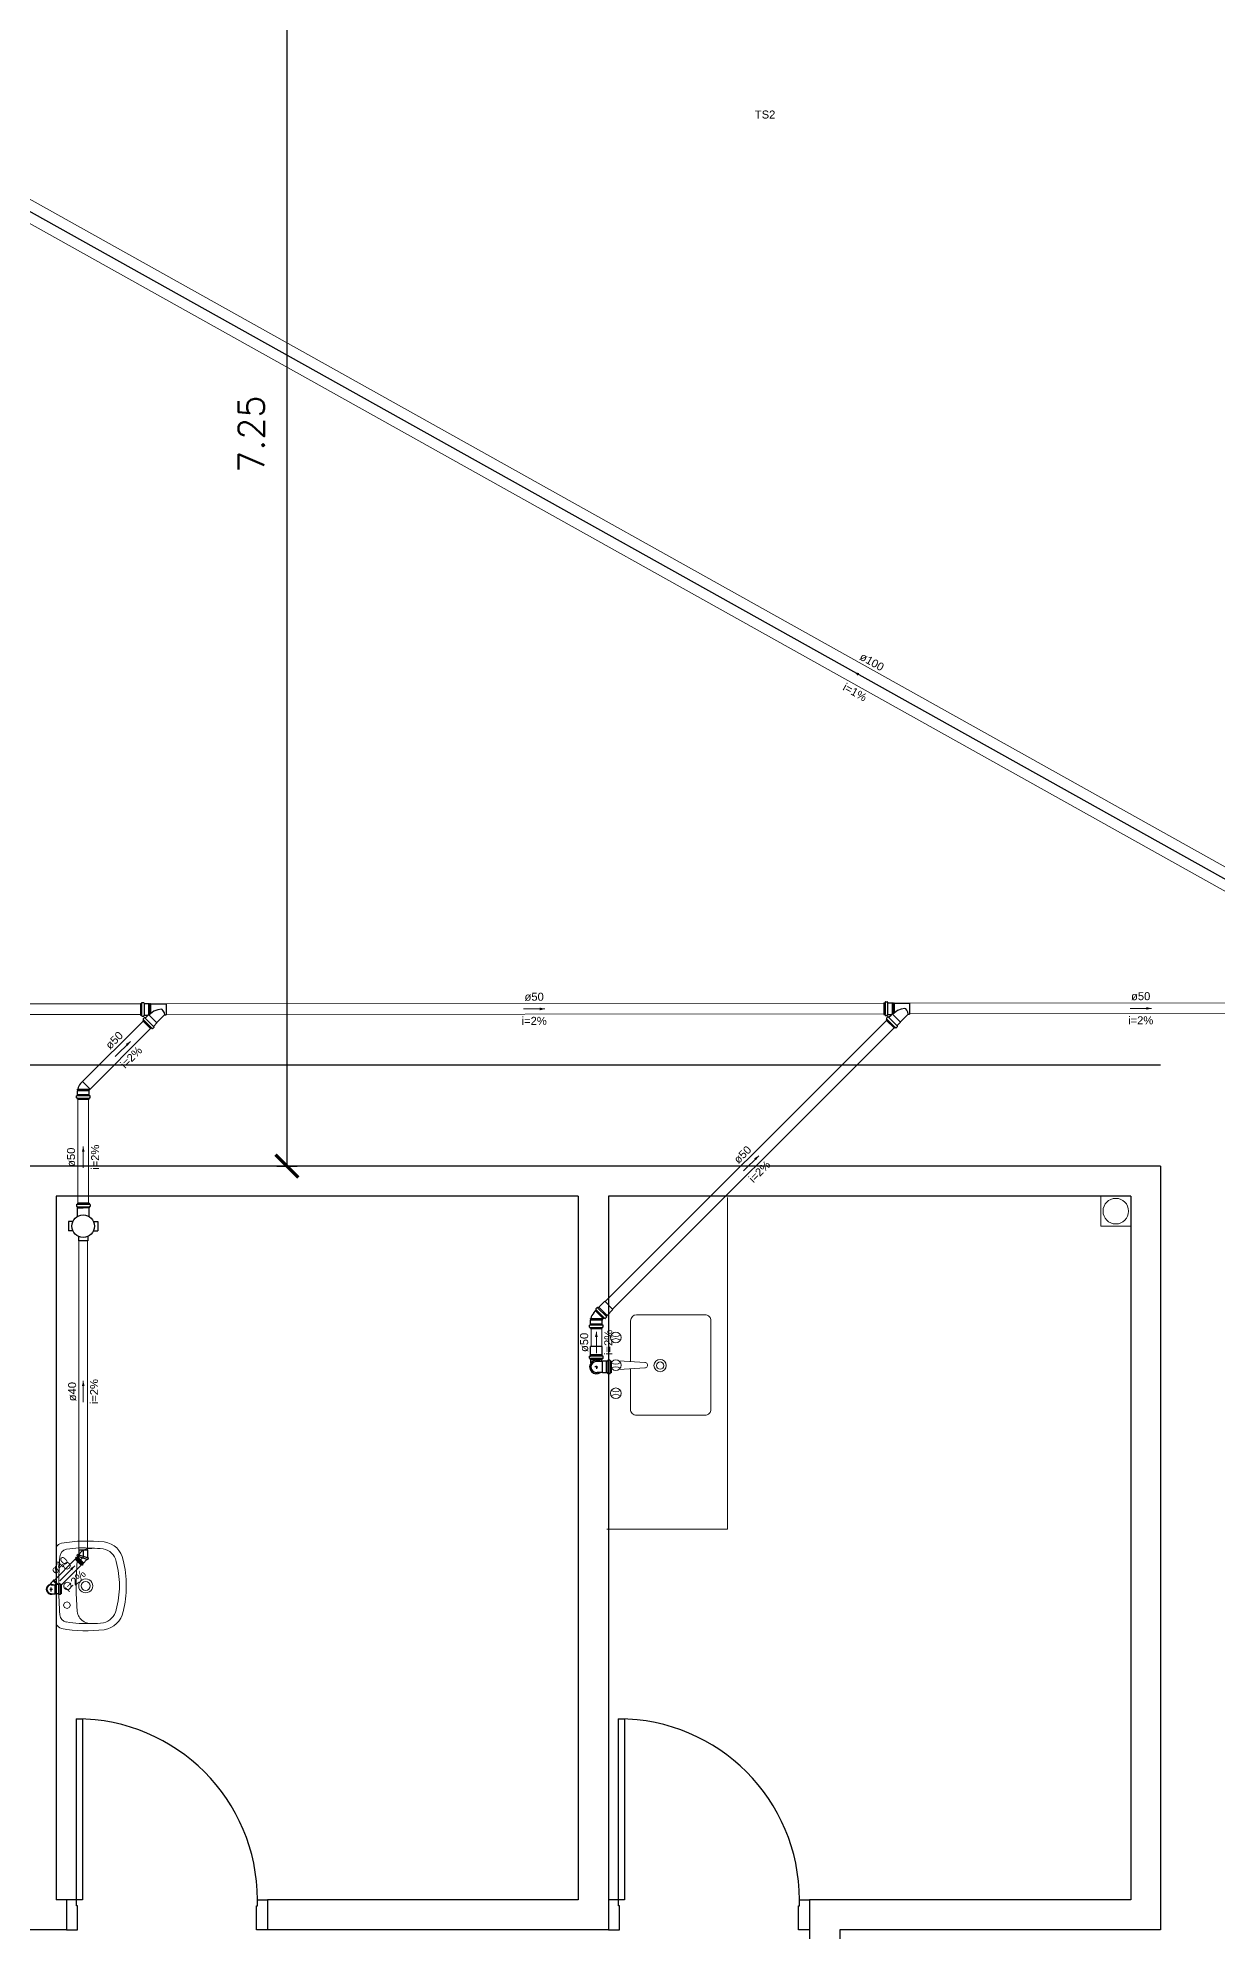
# Model space of a CAD drawing. Header units: millimetres. Extents: x 270 to 744, y -31 to 127.
# Drawn here: x 701.14 to 706.98, y 110.29 to 119.66 of the extents above; entities that cross this region are included whole.
import ezdxf

# ---------------------------------------------------------------- set-up
doc = ezdxf.new("R2010")
doc.units = ezdxf.units.MM
doc.header["$LTSCALE"] = 0.01
doc.header["$MEASUREMENT"] = 0
for name, color, linetype, lineweight in [('at_Entity', 7, 'Continuous', 9), ('Textos', 7, 'Continuous', 5), ('TQ-Condutos', 3, 'Continuous', 5), ('TQ-Sentido conduto', 9, 'Continuous', 5), ('TQ-Textos conduto', 7, 'Continuous', 5)]:
    doc.layers.add(name, color=color, linetype=linetype, lineweight=lineweight)
for name, color, linetype in [('PAREDES', 8, 'Continuous'), ('PORTAS', 8, 'Continuous'), ('Simbolos', 5, 'Continuous'), ('Simbolos_int', 2, 'Continuous')]:
    doc.layers.add(name, color=color, linetype=linetype)
doc.styles.add('Arial', font='arial.ttf')
doc.styles.add('ROMANS', font='simplex.shx')
doc.dimstyles.new('Esc 1-75', dxfattribs={"dimtxt": 0.1275, "dimasz": 0.1125, "dimexe": 0.05, "dimexo": 0.05, "dimgap": 0.1125, "dimtad": 1, "dimzin": 4, "dimdsep": 46, "dimtxsty": 'ROMANS', "dimblk": 'ARCHTICK', "dimcen": 0, "dimclrd": 1, "dimclre": 1, "dimadec": 0, "dimazin": 1, "dimtfac": 1, "dimtix": 1, "dimtmove": 1, "dimatfit": 3, "dimldrblk": 'ARCHTICK', "dimfxl": 0, "dimarcsym": 0})

# ---------------------------------------------------------------- blocks, each defined once
blk = doc.blocks.new('_ARCHTICK')
at = {"color": 0, "linetype": 'ByBlock', "const_width": 0.15}
blk.add_lwpolyline([(-0.5, -0.5), (0.5, 0.5)], dxfattribs=at)
blk = doc.blocks.new('*D34')
at = {"color": 1, "lineweight": -2, "transparency": 16777216}
for p, q in [((702.3279, 121.319), (702.4279, 121.319)), ((702.3779, 121.319), (702.3779, 114.0736)), ((702.3279, 114.0736), (702.4279, 114.0736))]:
    blk.add_line(p, q, dxfattribs=at)
at = {"layer": 'Defpoints', "color": 0, "transparency": 16777216}
for p in [(701.1822, 121.319), (701.1822, 114.0736), (702.3779, 114.0736)]:
    blk.add_point(p, dxfattribs=at)
at = {"color": 1, "lineweight": -2, "transparency": 16777216, "xscale": 0.1125, "yscale": 0.1125, "zscale": 0.1125}
for p, rotation in [((702.3779, 121.319), 90), ((702.3779, 114.0736), 270)]:
    blk.add_blockref('_ARCHTICK', p, dxfattribs=dict(at, rotation=rotation))
at = {"color": 0, "transparency": 16777216, "insert": (702.2016, 117.6963), "char_height": 0.1275, "attachment_point": 5, "rotation": 90, "style": 'ROMANS'}
blk.add_mtext('7.25', dxfattribs=at)

msp = doc.modelspace()

# ---------------------------------------------------------------- hatches: boundary and pattern name
at = {"layer": 'TQ-Sentido conduto', "linetype": 'Continuous'}
for points in [[(705.1862, 116.5193), (705.2052, 116.501), (705.2118, 116.5129)], [(703.6549, 114.8512), (703.6294, 114.8581), (703.6294, 114.8444)], [(706.6586, 114.8538), (706.6331, 114.8607), (706.6331, 114.847)], [(701.6024, 114.6909), (701.5795, 114.6777), (701.5892, 114.6681)], [(701.369, 114.1699), (701.3622, 114.1444), (701.3759, 114.1444)], [(704.714, 114.1249), (704.6911, 114.1117), (704.7008, 114.102)], [(703.9102, 113.2535), (703.9033, 113.2279), (703.917, 113.228)], [(701.369, 113.0098), (701.3622, 112.9843), (701.3759, 112.9843)], [(701.327, 112.0954), (701.3041, 112.0822), (701.3138, 112.0726)]]:
    msp.add_hatch(color=256, dxfattribs=at).paths.add_polyline_path(points)

# ---------------------------------------------------------------- linework, layer by layer
msp.add_line((707.9566, 114.9727), (700.6322, 119.0618))
at = {"layer": 'at_Entity'}
for p, q in [((704.5593, 112.2766), (704.5593, 113.9183)), ((703.9613, 112.2766), (704.5593, 112.2766)), ((706.7046, 112.0335), (706.7046, 112.3324)), ((701.2349, 111.9966), (701.2349, 112.1882)), ((701.2349, 111.9334), (701.2349, 112.1208)), ((701.277, 112.1061), (701.2707, 112.0956)), ((701.2707, 112.0956), (701.277, 112.0829)), ((701.2896, 112.1124), (701.277, 112.1061)), ((701.277, 112.0829), (701.2896, 112.0787)), ((701.3001, 112.1061), (701.2896, 112.1124)), ((701.2896, 112.0787), (701.3001, 112.0829)), ((701.3065, 112.0956), (701.3001, 112.1061)), ((701.3001, 112.0829), (701.3065, 112.0956)), ((701.2349, 111.8071), (701.2349, 111.9966)), ((701.277, 111.9124), (701.2707, 111.8998)), ((701.2707, 111.8998), (701.277, 111.8892)), ((701.2896, 111.9166), (701.277, 111.9124)), ((701.3001, 111.9124), (701.2896, 111.9166)), ((701.3065, 111.8998), (701.3001, 111.9124)), ((701.3001, 111.8892), (701.3065, 111.8998)), ((701.277, 111.8892), (701.2896, 111.8829)), ((701.2896, 111.8829), (701.3001, 111.8892))]:
    msp.add_line(p, q, dxfattribs=at)
at = {"layer": 'at_Entity', "color": 7}
for p, q in [((704.0794, 113.1059), (704.0794, 113.3081)), ((704.4481, 113.3376), (704.1089, 113.3376)), ((704.4776, 112.87), (704.4776, 113.3081)), ((704.0211, 113.1101), (704.1511, 113.1017)), ((704.0211, 113.0659), (704.1511, 113.0743)), ((704.0794, 112.87), (704.0794, 113.0701)), ((704.4481, 112.8405), (704.1089, 112.8405))]:
    msp.add_line(p, q, dxfattribs=at)
at = {"layer": 'at_Entity'}
msp.add_lwpolyline([(706.4077, 113.9241), (706.5572, 113.9241), (706.5572, 113.7766), (706.4077, 113.7766)], close=True, dxfattribs=at)
msp.add_circle((706.4825, 113.8504), 0.0633, dxfattribs=at)
at = {"layer": 'at_Entity', "color": 7}
for centre, radius, start, end in [((704.11, 113.3071), 0.0305, 90.00551, 180), ((704.4488, 113.3089), 0.0288, 358.51591, 91.48409), ((704.0068, 113.2249), 0.0263, 90, 180), ((704.0068, 113.2249), 0.0263, 180, 270), ((704.0068, 113.2649), 0.0348, 228.69146, 311.30854), ((704.0068, 113.1849), 0.0348, 48.8837, 131.1163), ((704.0068, 113.2249), 0.0263, 0, 90), ((704.0068, 113.2249), 0.0263, 270, 0), ((704.0068, 113.088), 0.0263, 90, 180), ((704.0068, 113.088), 0.0263, 0, 90), ((704.2258, 113.0859), 0.0305, 90, 180), ((704.2258, 113.0859), 0.0305, 0, 90), ((704.0068, 113.088), 0.0263, 180, 270), ((704.0068, 113.128), 0.0348, 229.53178, 310.46822), ((704.0068, 113.0458), 0.0348, 51.42735, 128.57265), ((704.0068, 113.088), 0.0263, 270, 0), ((704.15, 113.088), 0.0137, 30.72149, 90.73606), ((704.15, 113.088), 0.0137, 270.69216, 330.70662), ((704.15, 113.088), 0.0137, 330.70689, 30.72114), ((704.2258, 113.0859), 0.0305, 180, 270), ((704.2258, 113.0859), 0.0179, 90, 180), ((704.2258, 113.0859), 0.0179, 180, 270), ((704.2258, 113.0859), 0.0179, 0, 90), ((704.2258, 113.0859), 0.0179, 270, 0), ((704.2258, 113.0859), 0.0305, 270, 0), ((704.0068, 112.9489), 0.0263, 90, 180), ((704.0068, 112.9489), 0.0263, 180, 270), ((704.0068, 112.9911), 0.0348, 228.79028, 311.20972), ((704.0068, 112.9089), 0.0348, 48.99356, 131.00644), ((704.0068, 112.9489), 0.0263, 0, 90), ((704.0068, 112.9489), 0.0263, 270, 0), ((704.1082, 112.8692), 0.0288, 178.51591, 271.48409), ((704.4488, 112.8692), 0.0288, 268.51591, 1.48409)]:
    msp.add_arc(centre, radius, start, end, dxfattribs=at)
at = {"layer": 'at_Entity'}
for centre, radius, start, end in [((701.2687, 112.1693), 0.0384, 101.43075, 152.13273), ((701.2931, 112.1373), 0.04, 99.60716, 176.88602), ((701.3876, 111.4684), 0.7493, 83.42347, 99.72086), ((701.3659, 111.7356), 0.4482, 84.20282, 100.21798), ((701.4072, 112.1038), 0.0777, 87.16056, 125.34754), ((701.4221, 111.8644), 0.3173, 81.83036, 92.00538), ((701.4558, 112.1013), 0.078, 11.61632, 81.58062), ((701.4586, 112.1036), 0.1102, 10.40754, 82.28038), ((703.1171, 111.9955), 1.8695, 175.58562, 180), ((702.6796, 111.9956), 1.3457, 174.90493, 179.97924), ((701.4019, 112.1186), 0.0628, 129.2453, 183.22682), ((700.979, 111.9834), 0.5696, 1.30336, 13.5421), ((701.11, 112.0065), 0.4717, 358.65852, 14.36321), ((702.9546, 111.9893), 1.7069, 179.78974, 184.6247), ((701.2907, 111.9955), 0.0179, 119.96016, 180), ((701.2907, 111.9955), 0.0179, 179.96335, 239.98092), ((701.2907, 111.9955), 0.0179, 60.01278, 119.98722), ((701.2907, 111.9956), 0.0179, 359.96335, 59.98092), ((701.2907, 111.9955), 0.0179, 299.96016, 0), ((702.8012, 111.9987), 1.4673, 180.06088, 184.81044), ((701.3812, 111.9955), 0.0347, 120.00707, 180), ((701.3812, 111.9956), 0.0347, 180.00072, 240.00324), ((701.3812, 111.9955), 0.0221, 90, 179.99032), ((701.3812, 111.9955), 0.0221, 180, 270), ((701.3812, 111.9955), 0.0347, 60.00315, 119.99685), ((701.3812, 111.9955), 0.0221, 0, 90), ((701.3812, 111.9955), 0.0221, 270, 0), ((701.3812, 111.9955), 0.0347, 0.00072, 60.00324), ((701.3812, 111.9955), 0.0347, 300.00707, 0), ((700.9749, 112.0103), 0.5737, 346.4962, 358.64756), ((701.1106, 111.9847), 0.4711, 345.57806, 1.30195), ((701.2907, 111.9956), 0.0179, 240.01278, 299.98722), ((701.3812, 111.9956), 0.0347, 240.00315, 299.99685), ((701.2793, 111.8328), 0.0519, 211.06995, 249.45833), ((701.2913, 111.8546), 0.0383, 184.38732, 261.24419), ((701.3836, 112.4194), 0.6105, 260.75846, 272.67694), ((701.4054, 111.8763), 0.0664, 180.55134, 229.65619), ((701.4079, 111.8806), 0.0712, 230.40031, 273.39754), ((701.4219, 112.1187), 0.3094, 268.17354, 278.67792), ((701.4501, 111.895), 0.0842, 282.71913, 347.05393), ((701.453, 111.8935), 0.1169, 280.05575, 347.48602), ((701.3873, 112.5235), 0.7501, 260.30708, 276.58662)]:
    msp.add_arc(centre, radius, start, end, dxfattribs=at)
at = {"layer": 'PAREDES'}
for p, q in [((706.7046, 114.5736), (694.0271, 114.5736)), ((706.7046, 114.0736), (690.6912, 114.0736)), ((706.7046, 114.0736), (706.7046, 110.2923)), ((703.8203, 113.9241), (701.2349, 113.9241)), ((701.2349, 113.9241), (701.2349, 110.4418)), ((703.8203, 113.9241), (703.8203, 110.4418)), ((706.5572, 113.9241), (703.9697, 113.9241)), ((703.9697, 113.9241), (703.9697, 110.2923)), ((706.5572, 113.9241), (706.5572, 110.4418)), ((701.2854, 110.4418), (701.2349, 110.4418)), ((703.8203, 110.4418), (702.2818, 110.4418)), ((706.5572, 110.4418), (704.9656, 110.4418)), ((704.9656, 110.4418), (704.9656, 108.3028)), ((701.2854, 110.2923), (699.5443, 110.2923)), ((703.9697, 110.2923), (702.2818, 110.2923)), ((706.7046, 110.2923), (705.1151, 110.2923)), ((705.1151, 110.2923), (705.1151, 108.3028))]:
    msp.add_line(p, q, dxfattribs=at)
at = {"layer": 'PORTAS'}
for points in [[(701.3655, 110.4419), (701.336, 110.4419), (701.336, 111.3372), (701.3655, 111.3372), (701.3655, 110.4419)], [(704.0498, 110.4419), (704.0203, 110.4419), (704.0203, 111.3372), (704.0498, 111.3372), (704.0498, 110.4419)], [(701.2854, 110.4419), (701.2854, 110.2923), (701.3402, 110.2923), (701.3402, 110.4124), (701.336, 110.4124), (701.336, 110.4419), (701.2854, 110.4419)], [(702.2818, 110.4419), (702.2818, 110.2923), (702.227, 110.2923), (702.227, 110.4124), (702.2312, 110.4124), (702.2312, 110.4419), (702.2818, 110.4419)], [(703.9697, 110.4419), (703.9697, 110.2923), (704.0245, 110.2923), (704.0245, 110.4124), (704.0203, 110.4124), (704.0203, 110.4419), (703.9697, 110.4419)], [(704.9662, 110.4419), (704.9662, 110.2923), (704.9114, 110.2923), (704.9114, 110.4124), (704.9156, 110.4124), (704.9156, 110.4419), (704.9662, 110.4419)]]:
    msp.add_lwpolyline(points, dxfattribs=at)
for centre in [(701.336, 110.4419), (704.0203, 110.4419)]:
    msp.add_arc(centre, 0.8953, 0, 90, dxfattribs=at)
at = {"layer": 'Simbolos'}
for p, q in [((701.652, 114.8785), (701.652, 114.8207)), ((701.652, 114.8785), (701.6566, 114.8785)), ((701.652, 114.8207), (701.6566, 114.8207)), ((701.6585, 114.8824), (701.6576, 114.8793)), ((701.6585, 114.8168), (701.6576, 114.8199)), ((701.6595, 114.8832), (701.6688, 114.8832)), ((701.6595, 114.816), (701.6688, 114.816)), ((701.6635, 114.7931), (701.6667, 114.7964)), ((701.6653, 114.8005), (701.6669, 114.7976)), ((701.6654, 114.8017), (701.672, 114.8083)), ((701.6698, 114.8822), (701.6701, 114.8795)), ((701.6698, 114.817), (701.6701, 114.8198)), ((701.6711, 114.8785), (701.6761, 114.8785)), ((701.6711, 114.8207), (701.6761, 114.8207)), ((701.6734, 114.8083), (701.6755, 114.8065)), ((701.6761, 114.8785), (701.6763, 114.8783)), ((701.6761, 114.8207), (701.6763, 114.8209)), ((701.6763, 114.8783), (701.694, 114.8783)), ((701.6763, 114.8209), (701.6887, 114.8209)), ((701.677, 114.8066), (701.6895, 114.8191)), ((701.694, 114.8783), (701.6959, 114.8764)), ((701.6959, 114.8764), (701.6986, 114.8764)), ((701.6986, 114.8764), (701.6988, 114.878)), ((701.6988, 114.878), (701.7019, 114.878)), ((701.702, 114.8764), (701.7019, 114.878)), ((701.702, 114.8764), (701.7793, 114.8764)), ((701.7338, 114.7848), (701.7714, 114.8224)), ((701.7725, 114.8228), (701.7793, 114.8228)), ((701.7793, 114.8764), (701.7793, 114.8228)), ((705.3342, 114.8818), (705.3342, 114.824)), ((705.3342, 114.8818), (705.3388, 114.8818)), ((705.3342, 114.824), (705.3388, 114.824)), ((705.3407, 114.8857), (705.3398, 114.8825)), ((705.3406, 114.8201), (705.3398, 114.8232)), ((705.3416, 114.8193), (705.3509, 114.8193)), ((705.3417, 114.8865), (705.3509, 114.8865)), ((705.3456, 114.7964), (705.3488, 114.7996)), ((705.3456, 114.7964), (705.3864, 114.7555)), ((705.3474, 114.8037), (705.349, 114.8009)), ((705.3475, 114.805), (705.3541, 114.8115)), ((705.3519, 114.8203), (705.3522, 114.823)), ((705.352, 114.8855), (705.3522, 114.8827)), ((705.3532, 114.824), (705.3582, 114.824)), ((705.3533, 114.8818), (705.3582, 114.8817)), ((705.3555, 114.8116), (705.3576, 114.8098)), ((705.3582, 114.8817), (705.3584, 114.8815)), ((705.3582, 114.824), (705.3584, 114.8242)), ((705.3584, 114.8815), (705.3762, 114.8815)), ((705.3584, 114.8242), (705.3709, 114.8242)), ((705.3591, 114.8099), (705.3716, 114.8224)), ((705.3762, 114.8815), (705.3781, 114.8796)), ((705.3781, 114.8796), (705.3808, 114.8796)), ((705.3808, 114.8796), (705.381, 114.8812)), ((705.381, 114.8812), (705.3841, 114.8812)), ((705.3842, 114.8796), (705.3841, 114.8812)), ((705.3842, 114.8796), (705.4615, 114.8795)), ((705.4159, 114.788), (705.4536, 114.8255)), ((705.4547, 114.826), (705.4614, 114.826)), ((705.4615, 114.8795), (705.4614, 114.826)), ((701.6635, 114.7931), (701.7043, 114.7523)), ((701.7043, 114.7523), (701.7076, 114.7555)), ((701.7116, 114.7541), (701.7088, 114.7557)), ((701.7129, 114.7542), (701.7195, 114.7608)), ((701.7195, 114.7622), (701.7177, 114.7643)), ((701.7178, 114.7658), (701.7338, 114.7818)), ((701.7338, 114.7818), (701.7338, 114.7848)), ((705.3864, 114.7555), (705.3896, 114.7588)), ((705.3937, 114.7573), (705.3909, 114.7589)), ((705.395, 114.7575), (705.4015, 114.764)), ((705.4016, 114.7654), (705.3998, 114.7676)), ((705.3999, 114.769), (705.4159, 114.785)), ((705.4159, 114.785), (705.4159, 114.788)), ((701.3364, 114.4219), (701.3392, 114.4222)), ((701.3401, 114.4282), (701.3404, 114.4284)), ((701.3401, 114.4232), (701.3401, 114.4282)), ((701.3404, 114.4461), (701.3423, 114.448)), ((701.3404, 114.4284), (701.3404, 114.4461)), ((701.3423, 114.4542), (701.3407, 114.454)), ((701.3407, 114.4509), (701.3407, 114.454)), ((701.3423, 114.4508), (701.3407, 114.4509)), ((701.3423, 114.448), (701.3423, 114.4508)), ((701.3562, 114.4826), (701.3655, 114.4919)), ((701.3973, 114.448), (701.4033, 114.454)), ((701.3977, 114.4461), (701.3973, 114.4465)), ((701.3977, 114.4284), (701.3977, 114.4461)), ((701.3979, 114.4282), (701.3977, 114.4284)), ((701.3979, 114.4232), (701.3979, 114.4282)), ((701.4016, 114.4219), (701.3989, 114.4222)), ((701.3354, 114.4116), (701.3354, 114.4209)), ((701.3362, 114.4106), (701.3394, 114.4098)), ((701.3401, 114.4042), (701.3401, 114.4087)), ((701.3401, 114.4042), (701.3979, 114.4042)), ((701.3979, 114.4042), (701.3979, 114.4087)), ((701.4018, 114.4106), (701.3987, 114.4098)), ((701.4026, 114.4116), (701.4026, 114.4209)), ((701.3354, 113.8829), (701.3354, 113.8737)), ((701.3362, 113.8839), (701.3394, 113.8848)), ((701.3364, 113.8726), (701.3392, 113.8724)), ((701.3979, 113.8904), (701.3401, 113.8904)), ((701.3401, 113.8904), (701.3401, 113.8858)), ((701.3401, 113.8713), (701.3401, 113.8665)), ((701.3401, 113.8665), (701.3404, 113.8663)), ((701.3404, 113.8244), (701.3404, 113.8663)), ((701.3979, 113.8665), (701.3977, 113.8663)), ((701.3977, 113.8244), (701.3977, 113.8663)), ((701.3979, 113.8904), (701.3979, 113.8858)), ((701.3979, 113.8713), (701.3979, 113.8665)), ((701.4018, 113.8839), (701.3987, 113.8848)), ((701.4016, 113.8726), (701.3989, 113.8724)), ((701.4026, 113.8829), (701.4026, 113.8737)), ((701.2964, 113.7996), (701.2964, 113.7535)), ((701.3172, 113.7996), (701.2964, 113.7996)), ((701.4208, 113.7996), (701.4417, 113.7996)), ((701.4417, 113.7996), (701.4417, 113.7535)), ((701.3172, 113.7535), (701.2964, 113.7535)), ((701.346, 113.7247), (701.346, 113.7039)), ((701.392, 113.7039), (701.346, 113.7039)), ((701.392, 113.7247), (701.392, 113.7039)), ((701.4208, 113.7535), (701.4417, 113.7535)), ((703.9224, 113.3751), (703.9516, 113.4042)), ((703.8814, 113.3108), (703.8833, 113.3128)), ((703.8814, 113.2931), (703.8814, 113.3108)), ((703.8833, 113.3189), (703.8817, 113.3187)), ((703.8817, 113.3156), (703.8817, 113.3187)), ((703.8833, 113.3155), (703.8817, 113.3156)), ((703.8833, 113.3128), (703.8833, 113.3155)), ((703.8972, 113.3473), (703.9065, 113.3566)), ((703.9051, 113.3581), (703.9083, 113.3614)), ((703.9459, 113.3173), (703.9051, 113.3581)), ((703.9069, 113.3655), (703.9085, 113.3627)), ((703.9071, 113.3667), (703.9136, 113.3733)), ((703.915, 113.3733), (703.9172, 113.3716)), ((703.9186, 113.3716), (703.9221, 113.3751)), ((703.9221, 113.3751), (703.9224, 113.3751)), ((703.9384, 113.3128), (703.9444, 113.3188)), ((703.9388, 113.3109), (703.9384, 113.3113)), ((703.9388, 113.2932), (703.9388, 113.3109)), ((703.9459, 113.3173), (703.9491, 113.3205)), ((703.9532, 113.319), (703.9504, 113.3207)), ((703.9545, 113.3192), (703.961, 113.3258)), ((703.9611, 113.3272), (703.9593, 113.3293)), ((703.9594, 113.3307), (703.9629, 113.3342)), ((703.9629, 113.3345), (703.9921, 113.3637)), ((703.9629, 113.3342), (703.9629, 113.3345)), ((703.8766, 113.2763), (703.8765, 113.2856)), ((703.8773, 113.2753), (703.8805, 113.2745)), ((703.8775, 113.2867), (703.8803, 113.2869)), ((703.8812, 113.2929), (703.8814, 113.2931)), ((703.8812, 113.288), (703.8812, 113.2929)), ((703.8813, 113.2689), (703.8813, 113.2735)), ((703.8813, 113.2689), (703.939, 113.2689)), ((703.939, 113.2929), (703.9388, 113.2932)), ((703.939, 113.288), (703.939, 113.2929)), ((703.939, 113.2689), (703.939, 113.2735)), ((703.9429, 113.2754), (703.9398, 113.2745)), ((703.9427, 113.2867), (703.94, 113.2869)), ((703.9437, 113.2764), (703.9437, 113.2857)), ((703.8767, 113.1226), (703.8767, 113.1319)), ((703.8775, 113.1216), (703.8806, 113.1208)), ((703.8776, 113.1329), (703.8804, 113.1332)), ((703.8814, 113.1392), (703.8816, 113.1394)), ((703.8814, 113.1342), (703.8814, 113.1392)), ((703.8814, 113.1152), (703.8814, 113.1198)), ((703.9392, 113.1152), (703.8814, 113.1152)), ((703.8816, 113.1394), (703.8815, 113.1806)), ((703.8835, 113.0992), (703.8835, 113.1152)), ((703.937, 113.1058), (703.937, 113.1152)), ((703.9389, 113.1395), (703.9389, 113.1807)), ((703.9391, 113.1392), (703.9389, 113.1395)), ((703.9391, 113.1343), (703.9391, 113.1392)), ((703.9392, 113.1152), (703.9391, 113.1198)), ((703.9431, 113.1217), (703.9399, 113.1208)), ((703.9429, 113.133), (703.9401, 113.1332)), ((703.9438, 113.1227), (703.9438, 113.1319)), ((703.9664, 113.1116), (703.9662, 113.1089)), ((703.9767, 113.1126), (703.9675, 113.1126)), ((703.9777, 113.1118), (703.9786, 113.1087)), ((703.9403, 113.1058), (703.9136, 113.1057)), ((703.9404, 113.0522), (703.9137, 113.0522)), ((703.9422, 113.1077), (703.9403, 113.1058)), ((703.9423, 113.0503), (703.9404, 113.0522)), ((703.96, 113.1077), (703.9422, 113.1077)), ((703.96, 113.0503), (703.9423, 113.0503)), ((703.9602, 113.1079), (703.96, 113.1077)), ((703.9602, 113.0501), (703.96, 113.0503)), ((703.9651, 113.1079), (703.9602, 113.1079)), ((703.9652, 113.0501), (703.9602, 113.0501)), ((703.9665, 113.0464), (703.9662, 113.0492)), ((703.9768, 113.0454), (703.9675, 113.0454)), ((703.9778, 113.0462), (703.9786, 113.0494)), ((703.9842, 113.1079), (703.9796, 113.1079)), ((703.9842, 113.0502), (703.9797, 113.0501)), ((703.9842, 113.1079), (703.9842, 113.0502)), ((701.3479, 112.1738), (701.3901, 112.1738)), ((701.3479, 112.1738), (701.3479, 112.1488)), ((701.3901, 112.1738), (701.3901, 112.1349)), ((701.3323, 112.1309), (701.3293, 112.1279)), ((701.3594, 112.0977), (701.3293, 112.1279)), ((701.3344, 112.1378), (701.3299, 112.1333)), ((701.3299, 112.1333), (701.3648, 112.0984)), ((701.3693, 112.1028), (701.3344, 112.1378)), ((701.3406, 112.1392), (701.3368, 112.1354)), ((701.3385, 112.1435), (701.341, 112.1511)), ((701.3454, 112.1412), (701.3385, 112.1435)), ((701.3397, 112.1383), (701.3698, 112.1081)), ((701.3406, 112.1392), (701.3707, 112.109)), ((701.3479, 112.1488), (701.341, 112.1511)), ((701.3454, 112.1412), (701.3916, 112.126)), ((701.3479, 112.1488), (701.3941, 112.1337)), ((701.3625, 112.1007), (701.3594, 112.0977)), ((701.3648, 112.0984), (701.3693, 112.1028)), ((701.3887, 112.127), (701.3669, 112.1052)), ((701.3941, 112.1337), (701.3916, 112.126)), ((701.2022, 112.0014), (701.2082, 112.0074)), ((701.2194, 112.0204), (701.2082, 112.0092)), ((701.2082, 112.0092), (701.2082, 112.0074)), ((701.2103, 112.0005), (701.2206, 112.0005)), ((701.2224, 112.0249), (701.2194, 112.0219)), ((701.2194, 112.0219), (701.2194, 112.0204)), ((701.2206, 112.0005), (701.2304, 112.0005)), ((701.2224, 112.0249), (701.2453, 112.002)), ((701.232, 112.002), (701.2304, 112.0005)), ((701.2469, 112.002), (701.232, 112.002)), ((701.2481, 112.0042), (701.248, 112.003)), ((701.2542, 112.0052), (701.2491, 112.0052)), ((701.2552, 112.0044), (701.2556, 112.0028)), ((701.2599, 112.002), (701.2567, 112.002)), ((701.2599, 112.002), (701.2599, 111.9555)), ((701.2103, 111.957), (701.2206, 111.957)), ((701.2206, 111.957), (701.2304, 111.957)), ((701.232, 111.9555), (701.2304, 111.957)), ((701.2469, 111.9555), (701.232, 111.9555)), ((701.2481, 111.9533), (701.248, 111.9545)), ((701.2542, 111.9523), (701.2491, 111.9523)), ((701.2552, 111.9531), (701.2556, 111.9547)), ((701.2599, 111.9555), (701.2567, 111.9555))]:
    msp.add_line(p, q, dxfattribs=at)
msp.add_circle((701.369, 113.7765), 0.0558, dxfattribs=at)
for centre, radius, start, end in [((701.6566, 114.8796), 0.00106, 270, 345), ((701.6566, 114.8197), 0.00106, 15, 90), ((701.6595, 114.8821), 0.00106, 90, 165), ((701.6595, 114.8171), 0.00106, 195, 270), ((701.6662, 114.801), 0.00106, 135, 210), ((701.666, 114.7971), 0.00106, 315, 30), ((701.6688, 114.8821), 0.00106, 5, 90), ((701.6688, 114.8171), 0.00106, 270, 355), ((701.6711, 114.8796), 0.00106, 185, 270), ((701.6711, 114.8197), 0.00106, 90, 175), ((701.6727, 114.8075), 0.00106, 50, 135), ((701.6762, 114.8074), 0.00106, 230, 315), ((701.6887, 114.8199), 0.00106, 315, 90), ((701.7725, 114.8213), 0.00158, 90, 135), ((705.3388, 114.8828), 0.00106, 269.95053, 344.95053), ((705.3388, 114.8229), 0.00106, 14.95053, 89.95053), ((705.3416, 114.8204), 0.00106, 194.95053, 269.95053), ((705.3417, 114.8854), 0.00106, 89.95053, 164.95053), ((705.3483, 114.8042), 0.00106, 134.95053, 209.95053), ((705.3481, 114.8004), 0.00106, 314.95053, 29.95053), ((705.3509, 114.8854), 0.00106, 4.95053, 89.95053), ((705.3509, 114.8203), 0.00106, 269.95053, 354.95053), ((705.3533, 114.8828), 0.00106, 184.95053, 269.95053), ((705.3532, 114.8229), 0.00106, 89.95053, 174.95053), ((705.3548, 114.8108), 0.00106, 49.95053, 134.95053), ((705.3583, 114.8106), 0.00106, 229.95053, 314.95053), ((705.3709, 114.8231), 0.00106, 314.95053, 89.95053), ((705.4547, 114.8244), 0.00158, 89.95053, 134.95053), ((701.7083, 114.7548), 0.00106, 60, 135), ((701.7122, 114.755), 0.00106, 240, 315), ((701.7186, 114.765), 0.00106, 135, 220), ((701.7187, 114.7615), 0.00106, 315, 40), ((705.3904, 114.758), 0.00106, 59.95053, 134.95053), ((705.3942, 114.7582), 0.00106, 239.95053, 314.95053), ((705.4006, 114.7682), 0.00106, 134.95053, 219.95053), ((705.4008, 114.7647), 0.00106, 314.95053, 39.95053), ((701.3365, 114.4209), 0.00106, 95, 180), ((701.3391, 114.4232), 0.00106, 275, 0), ((701.3918, 114.4475), 0.05, 135.444, 172.3977), ((701.3981, 114.4473), 0.00106, 135, 225), ((701.399, 114.4232), 0.00106, 180, 265), ((701.4015, 114.4209), 0.00106, 0, 85), ((701.3365, 114.4116), 0.00106, 180, 255), ((701.3391, 114.4087), 0.00106, 0, 75), ((701.399, 114.4087), 0.00106, 105, 180), ((701.4015, 114.4116), 0.00106, 285, 0), ((701.3365, 113.8829), 0.00106, 105, 180), ((701.3365, 113.8737), 0.00106, 180, 265), ((701.3391, 113.8713), 0.00106, 0, 85), ((701.3391, 113.8858), 0.00106, 285, 0), ((701.399, 113.8858), 0.00106, 180, 255), ((701.399, 113.8713), 0.00106, 95, 180), ((701.4015, 113.8737), 0.00106, 275, 0), ((701.4015, 113.8829), 0.00106, 0, 75), ((701.3172, 113.8011), 0.00158, 270, 334.59), ((701.4208, 113.8011), 0.00158, 205.41, 270), ((701.3172, 113.7519), 0.00158, 25.41, 90), ((701.3444, 113.7247), 0.00158, 0, 64.59), ((701.3936, 113.7247), 0.00158, 115.4103, 180), ((701.4208, 113.7519), 0.00158, 90, 154.5897), ((703.9329, 113.3123), 0.05, 135.49347, 172.44717), ((703.9078, 113.366), 0.00106, 134.95053, 209.95053), ((703.9076, 113.3621), 0.00106, 314.95053, 29.95053), ((703.9143, 113.3725), 0.00106, 49.95053, 134.95053), ((703.9178, 113.3724), 0.00106, 229.95053, 314.95053), ((703.9391, 113.312), 0.00106, 135.04947, 225.04947), ((703.9499, 113.3198), 0.00106, 59.95053, 134.95053), ((703.9538, 113.32), 0.00106, 239.95053, 314.95053), ((703.9601, 113.33), 0.00106, 134.95053, 219.95053), ((703.9603, 113.3265), 0.00106, 314.95053, 39.95053), ((703.8776, 113.2856), 0.00106, 95.04947, 180.04947), ((703.8776, 113.2763), 0.00106, 180.04947, 255.04947), ((703.8802, 113.288), 0.00106, 275.04947, 0.04947), ((703.8802, 113.2735), 0.00106, 0.04947, 75.04947), ((703.9401, 113.288), 0.00106, 180.04947, 265.04947), ((703.9401, 113.2735), 0.00106, 105.04947, 180.04947), ((703.9426, 113.2857), 0.00106, 0.04947, 85.04947), ((703.9427, 113.2764), 0.00106, 285.04947, 0.04947), ((703.8777, 113.1319), 0.00106, 95.04947, 180.04947), ((703.8777, 113.1226), 0.00106, 180.04947, 255.04947), ((703.8803, 113.1342), 0.00106, 275.04947, 0.04947), ((703.8803, 113.1198), 0.00106, 0.04947, 75.04947), ((703.9402, 113.1343), 0.00106, 180.04947, 265.04947), ((703.9402, 113.1198), 0.00106, 105.04947, 180.04947), ((703.9428, 113.1319), 0.00106, 0.04947, 85.04947), ((703.9428, 113.1227), 0.00106, 285.04947, 0.04947), ((703.9675, 113.1115), 0.00106, 90.04947, 175.04947), ((703.9767, 113.1116), 0.00106, 15.04947, 90.04947), ((703.9103, 113.079), 0.027, 82.87547, 277.22347), ((703.9651, 113.109), 0.00106, 270.04947, 355.04947), ((703.9652, 113.0491), 0.00106, 5.04947, 90.04947), ((703.9675, 113.0465), 0.00106, 185.04947, 270.04947), ((703.9768, 113.0465), 0.00106, 270.04947, 345.04947), ((703.9796, 113.109), 0.00106, 195.04947, 270.04947), ((703.9797, 113.0491), 0.00106, 90.04947, 165.04947), ((701.2103, 111.9788), 0.0217, 90, 270), ((701.2469, 112.0031), 0.00106, 270, 355), ((701.2491, 112.0041), 0.00106, 90, 175), ((701.2542, 112.0041), 0.00106, 15, 90), ((701.2567, 112.0031), 0.00106, 195, 270), ((701.2469, 111.9544), 0.00106, 5, 90), ((701.2491, 111.9534), 0.00106, 185, 270), ((701.2542, 111.9534), 0.00106, 270, 345), ((701.2567, 111.9544), 0.00106, 90, 165)]:
    msp.add_arc(centre, radius, start, end, dxfattribs=at)
at = {"layer": 'Simbolos_int'}
for p, q in [((701.6574, 114.8785), (701.6574, 114.8207)), ((701.6673, 114.797), (701.7081, 114.7561)), ((701.6701, 114.8785), (701.6701, 114.8207)), ((701.6763, 114.8059), (701.7171, 114.7651)), ((701.7338, 114.7818), (701.6938, 114.8219)), ((701.694, 114.822), (701.694, 114.8783)), ((701.6986, 114.8764), (701.6986, 114.825)), ((701.6986, 114.825), (701.702, 114.8277)), ((701.702, 114.8764), (701.702, 114.8277)), ((705.3396, 114.8818), (705.3396, 114.824)), ((705.3494, 114.8002), (705.3902, 114.7593)), ((705.3523, 114.8818), (705.3523, 114.824)), ((705.3584, 114.8092), (705.3992, 114.7683)), ((705.4159, 114.785), (705.3759, 114.8251)), ((705.3761, 114.8252), (705.3762, 114.8815)), ((705.3808, 114.8796), (705.3808, 114.8283)), ((705.3808, 114.8283), (705.3842, 114.8309)), ((705.3842, 114.8796), (705.3842, 114.8309)), ((701.3401, 114.4282), (701.3979, 114.4282)), ((701.3401, 114.4223), (701.3979, 114.4223)), ((701.3423, 114.4542), (701.4032, 114.4542)), ((701.3423, 114.4508), (701.4001, 114.4508)), ((701.3423, 114.448), (701.3973, 114.448)), ((701.4033, 114.454), (701.3655, 114.4919)), ((701.3401, 114.4096), (701.3979, 114.4096)), ((701.3401, 113.885), (701.3979, 113.885)), ((701.3401, 113.8723), (701.3979, 113.8723)), ((701.3404, 113.8663), (701.369, 113.8663)), ((701.3977, 113.8663), (701.369, 113.8663)), ((703.9921, 113.3637), (703.9516, 113.4042)), ((703.8833, 113.3189), (703.9443, 113.3189)), ((703.8833, 113.3155), (703.9411, 113.3155)), ((703.8833, 113.3128), (703.9384, 113.3128)), ((703.9444, 113.3188), (703.9065, 113.3566)), ((703.9497, 113.3211), (703.9089, 113.362)), ((703.9587, 113.3301), (703.9179, 113.3709)), ((703.9629, 113.3342), (703.9221, 113.3751)), ((703.8812, 113.2929), (703.939, 113.2929)), ((703.8812, 113.287), (703.939, 113.287)), ((703.8813, 113.2743), (703.939, 113.2743)), ((703.9391, 113.1392), (703.8814, 113.1392)), ((703.9391, 113.1333), (703.8814, 113.1333)), ((703.9391, 113.1206), (703.8814, 113.1206)), ((703.9389, 113.1807), (703.8815, 113.1806)), ((703.937, 113.1152), (703.8835, 113.1152)), ((703.9103, 113.079), (703.9023, 113.079)), ((703.9103, 113.079), (703.9103, 113.0855)), ((703.9103, 113.079), (703.9103, 113.0695)), ((703.9103, 113.079), (703.9179, 113.079)), ((703.9404, 113.0522), (703.9403, 113.1058)), ((703.9602, 113.0501), (703.9602, 113.1079)), ((703.9661, 113.1079), (703.9661, 113.0501)), ((703.9788, 113.1079), (703.9788, 113.0501)), ((701.369, 112.1738), (701.369, 112.1375)), ((701.3479, 112.1465), (701.3433, 112.1419)), ((701.369, 112.1375), (701.3444, 112.1128)), ((701.3479, 112.1488), (701.3479, 112.1465)), ((701.2082, 112.0074), (701.2129, 112.0027)), ((701.2103, 111.9685), (701.2103, 111.9872)), ((701.2194, 112.0204), (701.2378, 112.002)), ((701.2304, 111.957), (701.2304, 112.0005)), ((701.2479, 111.9555), (701.2479, 112.002)), ((701.2558, 111.9555), (701.2558, 112.002)), ((701.203, 111.9788), (701.216, 111.9788))]:
    msp.add_line(p, q, dxfattribs=at)
for points in [[(701.6986, 114.825), (701.6962, 114.823), (701.6898, 114.8199)], [(701.7602, 114.8483), (701.7558, 114.8498), (701.7378, 114.8474), (701.7192, 114.8397), (701.702, 114.8277)], [(701.7727, 114.8228), (701.7709, 114.8318), (701.7652, 114.8421), (701.7602, 114.8483)], [(705.3808, 114.8283), (705.3783, 114.8263), (705.3719, 114.8232)], [(705.4423, 114.8515), (705.4379, 114.853), (705.4199, 114.8506), (705.4014, 114.843), (705.3842, 114.8309)], [(705.4548, 114.826), (705.453, 114.835), (705.4473, 114.8453), (705.4423, 114.8515)], [(701.3406, 112.1392), (701.3434, 112.1408), (701.3468, 112.1424), (701.3491, 112.1449), (701.3503, 112.1492), (701.3489, 112.1519), (701.3479, 112.1529)]]:
    msp.add_lwpolyline(points, dxfattribs=at)
for centre, radius, start, end in [((703.9103, 113.079), 0.0336, 52.91047, 307.18847), ((701.2103, 111.9788), 0.0241, 64.623, 295.377), ((701.2103, 111.9788), 0.0241, 109.6232, 295.377)]:
    msp.add_arc(centre, radius, start, end, dxfattribs=at)
at = {"layer": 'TQ-Condutos'}
for p, q in [((707.9823, 115.0188), (700.6322, 119.1223)), ((707.9309, 114.9266), (700.6322, 119.0014)), ((699.6254, 114.876), (701.652, 114.876)), ((699.6254, 114.8232), (701.652, 114.8232)), ((701.7793, 114.876), (705.3342, 114.8791)), ((701.7793, 114.8232), (705.3342, 114.8263)), ((705.4614, 114.8264), (707.7501, 114.8284)), ((705.4615, 114.8792), (707.7501, 114.8812)), ((701.3657, 114.4916), (701.6653, 114.7913)), ((701.4031, 114.4543), (701.7027, 114.7539)), ((703.9532, 113.4026), (705.3474, 114.7945)), ((703.9905, 113.3653), (705.3847, 114.7571)), ((701.3426, 113.8904), (701.3426, 114.4042)), ((701.3954, 113.8904), (701.3954, 114.4042)), ((701.3479, 112.1738), (701.3479, 113.7039)), ((701.3901, 112.1738), (701.3901, 113.7039)), ((703.8838, 113.1806), (703.8837, 113.2689)), ((703.9366, 113.1807), (703.9365, 113.2689)), ((701.2245, 112.0228), (701.3294, 112.1278)), ((701.2599, 111.9985), (701.3593, 112.0979))]:
    msp.add_line(p, q, dxfattribs=at)
at = {"layer": 'TQ-Sentido conduto'}
for points in [[(705.2784, 116.4679), (705.1862, 116.5193)], [(703.5493, 114.8512), (703.6549, 114.8512)], [(706.553, 114.8538), (706.6586, 114.8538)], [(701.5277, 114.6163), (701.6024, 114.6909)], [(701.369, 114.0643), (701.369, 114.1699)], [(704.6393, 114.0503), (704.714, 114.1249)], [(703.9102, 113.1479), (703.9102, 113.2535)], [(701.369, 112.9042), (701.369, 113.0098)], [(701.2523, 112.0208), (701.327, 112.0954)]]:
    msp.add_lwpolyline(points, dxfattribs=at)

# ---------------------------------------------------------------- texts
at = {"layer": 'Textos', "insert": (704.695, 119.258), "char_height": 0.0396, "width": 0.14256, "attachment_point": 7, "line_spacing_factor": 0.6, "style": 'Arial'}
msp.add_mtext('TS2', dxfattribs=at)
at = {"layer": 'TQ-Textos conduto', "char_height": 0.0396, "attachment_point": 8, "line_spacing_factor": 0.6, "style": 'Arial'}
for s, insert, width, rotation in [('ø100', (705.2646, 116.5514), 0.19008, 330.82541), ('i=1%', (705.1809, 116.4015), 0.19008, 330.82541), ('ø50', (703.6021, 114.8909), 0.14256, 0.05157), ('ø50', (706.6057, 114.8935), 0.14256, 0.05157), ('i=2%', (703.6022, 114.7721), 0.19008, 0.05157), ('i=2%', (706.6058, 114.7747), 0.19008, 0.05157), ('ø50', (701.5369, 114.6817), 0.14256, 45.00011), ('i=2%', (701.6209, 114.5977), 0.19008, 45.00011), ('ø50', (701.3293, 114.1171), 0.14256, 90.00021), ('i=2%', (701.4481, 114.1171), 0.19008, 90.00021), ('ø50', (704.6486, 114.1157), 0.14256, 44.94854), ('i=2%', (704.7325, 114.0316), 0.19008, 44.94854), ('ø50', (703.8705, 113.2007), 0.14256, 90.00021), ('i=2%', (703.9893, 113.2007), 0.19008, 90.00021), ('i=2%', (701.4428, 112.957), 0.19008, 90.00021), ('ø40', (701.3346, 112.957), 0.14256, 90.00021), ('ø40', (701.2653, 112.0825), 0.14256, 45.00011), ('i=2%', (701.3418, 112.0059), 0.19008, 45.00011)]:
    msp.add_mtext(s, dxfattribs=dict(at, insert=insert, width=width, rotation=rotation))

# ---------------------------------------------------------------- dimensions: what is measured, and where the dimension line sits
dim = msp.add_linear_dim(base=(702.3779, 114.0736), p1=(701.1822, 121.319), p2=(701.1822, 114.0736), angle=90, dimstyle='Esc 1-75')
dim.commit()
dim.dimension.update_dxf_attribs({"geometry": '*D34', "text_midpoint": (702.2016, 117.6963)})

doc.saveas('drawing.dxf')
